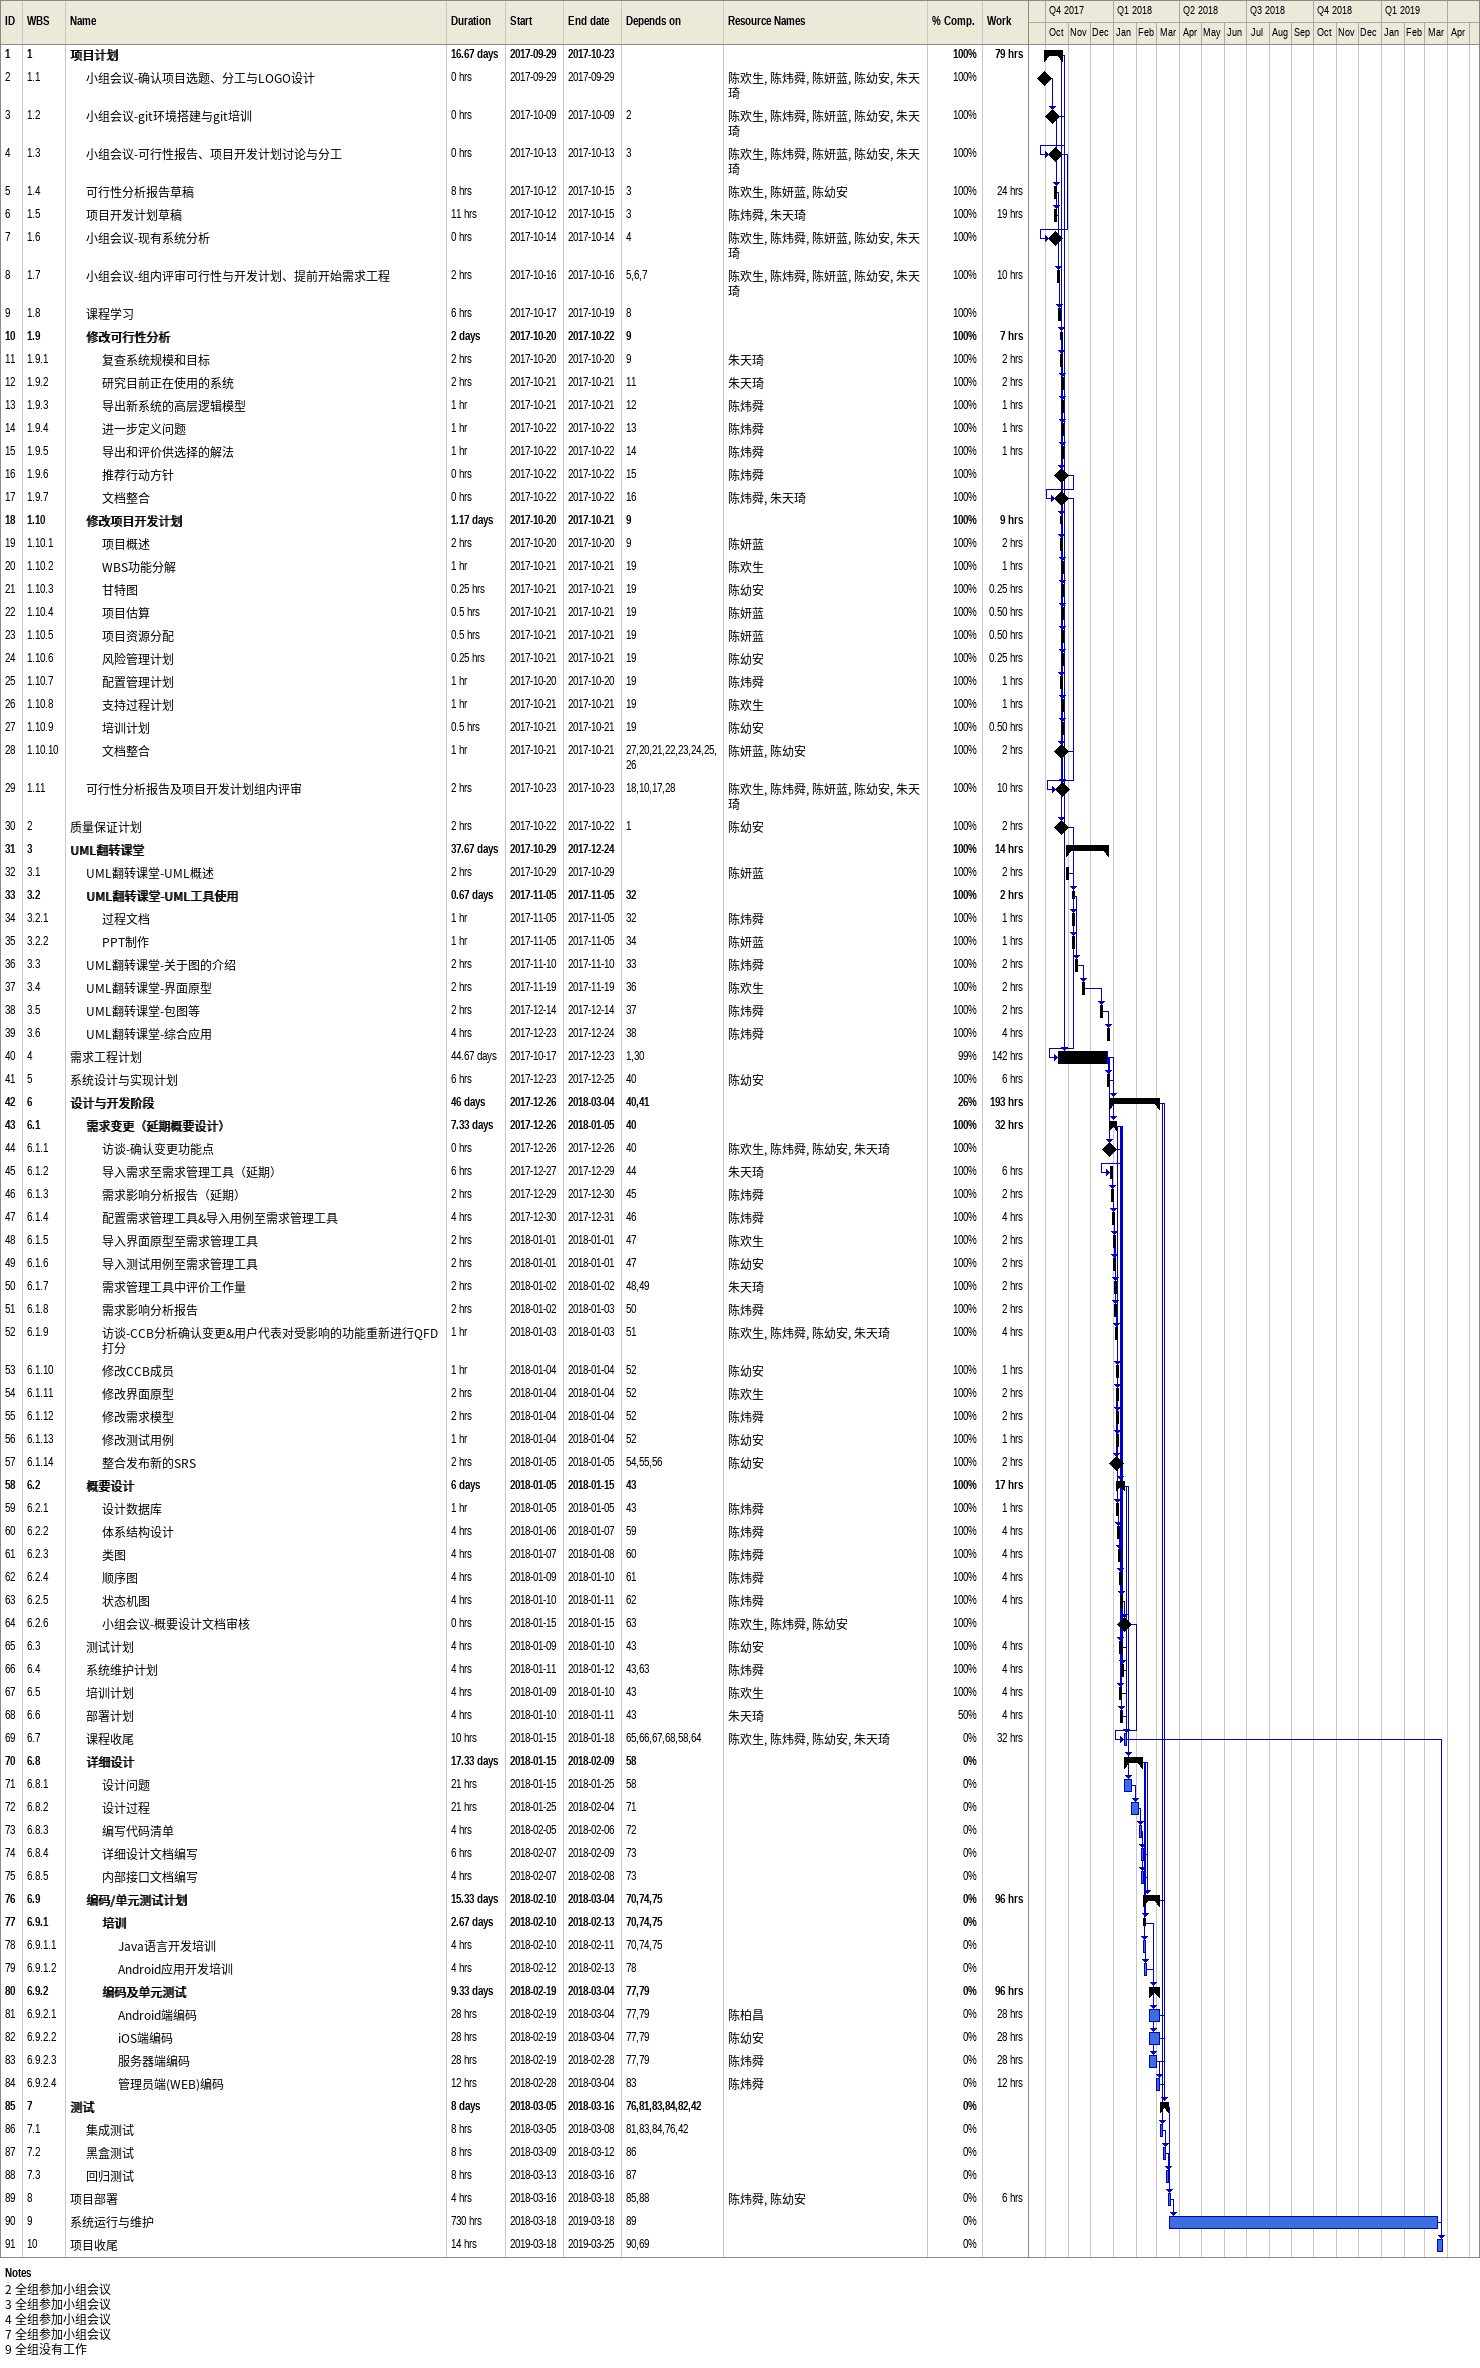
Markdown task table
| ID | WBS | Task | Duration | Start | Finish | Predecessors | Resources | % complete | Work (h) |
|---|---|---|---|---|---|---|---|---|---|
| 1 | 1 | **项目计划** | 16.67d | 2017-09-29 | 2017-10-23 |  |  | 100 | 79 |
| 2 | 1.1 | 小组会议-确认项目选题、分工与LOGO设计 | 0h | 2017-09-29 | 2017-09-29 |  | 陈欢生, 陈炜舜, 陈妍蓝, 陈幼安, 朱天琦 | 100 |  |
| 3 | 1.2 | 小组会议-git环境搭建与git培训 | 0h | 2017-10-09 | 2017-10-09 | 2 | 陈欢生, 陈炜舜, 陈妍蓝, 陈幼安, 朱天琦 | 100 |  |
| 4 | 1.3 | 小组会议-可行性报告、项目开发计划讨论与分工 | 0h | 2017-10-13 | 2017-10-13 | 3 | 陈欢生, 陈炜舜, 陈妍蓝, 陈幼安, 朱天琦 | 100 |  |
| 5 | 1.4 | 可行性分析报告草稿 | 8h | 2017-10-12 | 2017-10-15 | 3 | 陈欢生, 陈妍蓝, 陈幼安 | 100 | 24 |
| 6 | 1.5 | 项目开发计划草稿 | 11h | 2017-10-12 | 2017-10-15 | 3 | 陈炜舜, 朱天琦 | 100 | 19 |
| 7 | 1.6 | 小组会议-现有系统分析 | 0h | 2017-10-14 | 2017-10-14 | 4 | 陈欢生, 陈炜舜, 陈妍蓝, 陈幼安, 朱天琦 | 100 |  |
| 8 | 1.7 | 小组会议-组内评审可行性与开发计划、提前开始需求工程 | 2h | 2017-10-16 | 2017-10-16 | 5, 6, 7 | 陈欢生, 陈炜舜, 陈妍蓝, 陈幼安, 朱天琦 | 100 | 10 |
| 9 | 1.8 | 课程学习 | 6h | 2017-10-17 | 2017-10-19 | 8 |  | 100 |  |
| 10 | 1.9 | **修改可行性分析** | 2d | 2017-10-20 | 2017-10-22 | 9 |  | 100 | 7 |
| 11 | 1.9.1 | 复查系统规模和目标 | 2h | 2017-10-20 | 2017-10-20 | 9 | 朱天琦 | 100 | 2 |
| 12 | 1.9.2 | 研究目前正在使用的系统 | 2h | 2017-10-21 | 2017-10-21 | 11 | 朱天琦 | 100 | 2 |
| 13 | 1.9.3 | 导出新系统的高层逻辑模型 | 1h | 2017-10-21 | 2017-10-21 | 12 | 陈炜舜 | 100 | 1 |
| 14 | 1.9.4 | 进一步定义问题 | 1h | 2017-10-22 | 2017-10-22 | 13 | 陈炜舜 | 100 | 1 |
| 15 | 1.9.5 | 导出和评价供选择的解法 | 1h | 2017-10-22 | 2017-10-22 | 14 | 陈炜舜 | 100 | 1 |
| 16 | 1.9.6 | 推荐行动方针 | 0h | 2017-10-22 | 2017-10-22 | 15 | 陈炜舜 | 100 |  |
| 17 | 1.9.7 | 文档整合 | 0h | 2017-10-22 | 2017-10-22 | 16 | 陈炜舜, 朱天琦 | 100 |  |
| 18 | 1.10 | **修改项目开发计划** | 1.17d | 2017-10-20 | 2017-10-21 | 9 |  | 100 | 9 |
| 19 | 1.10.1 | 项目概述 | 2h | 2017-10-20 | 2017-10-20 | 9 | 陈妍蓝 | 100 | 2 |
| 20 | 1.10.2 | WBS功能分解 | 1h | 2017-10-21 | 2017-10-21 | 19 | 陈欢生 | 100 | 1 |
| 21 | 1.10.3 | 甘特图 | 0.25h | 2017-10-21 | 2017-10-21 | 19 | 陈幼安 | 100 | 0.25 |
| 22 | 1.10.4 | 项目估算 | 0.5h | 2017-10-21 | 2017-10-21 | 19 | 陈妍蓝 | 100 | 0.50 |
| 23 | 1.10.5 | 项目资源分配 | 0.5h | 2017-10-21 | 2017-10-21 | 19 | 陈妍蓝 | 100 | 0.50 |
| 24 | 1.10.6 | 风险管理计划 | 0.25h | 2017-10-21 | 2017-10-21 | 19 | 陈幼安 | 100 | 0.25 |
| 25 | 1.10.7 | 配置管理计划 | 1h | 2017-10-20 | 2017-10-20 | 19 | 陈炜舜 | 100 | 1 |
| 26 | 1.10.8 | 支持过程计划 | 1h | 2017-10-21 | 2017-10-21 | 19 | 陈欢生 | 100 | 1 |
| 27 | 1.10.9 | 培训计划 | 0.5h | 2017-10-21 | 2017-10-21 | 19 | 陈幼安 | 100 | 0.50 |
| 28 | 1.10.10 | 文档整合 | 1h | 2017-10-21 | 2017-10-21 | 27, 20, 21, 22, 23, 24, 25, 26 | 陈妍蓝, 陈幼安 | 100 | 2 |
| 29 | 1.11 | 可行性分析报告及项目开发计划组内评审 | 2h | 2017-10-23 | 2017-10-23 | 18, 10, 17, 28 | 陈欢生, 陈炜舜, 陈妍蓝, 陈幼安, 朱天琦 | 100 | 10 |
| 30 | 2 | 质量保证计划 | 2h | 2017-10-22 | 2017-10-22 | 1 | 陈幼安 | 100 | 2 |
| 31 | 3 | **UML翻转课堂** | 37.67d | 2017-10-29 | 2017-12-24 |  |  | 100 | 14 |
| 32 | 3.1 | UML翻转课堂-UML概述 | 2h | 2017-10-29 | 2017-10-29 |  | 陈妍蓝 | 100 | 2 |
| 33 | 3.2 | **UML翻转课堂-UML工具使用** | 0.67d | 2017-11-05 | 2017-11-05 | 32 |  | 100 | 2 |
| 34 | 3.2.1 | 过程文档 | 1h | 2017-11-05 | 2017-11-05 | 32 | 陈炜舜 | 100 | 1 |
| 35 | 3.2.2 | PPT制作 | 1h | 2017-11-05 | 2017-11-05 | 34 | 陈妍蓝 | 100 | 1 |
| 36 | 3.3 | UML翻转课堂-关于图的介绍 | 2h | 2017-11-10 | 2017-11-10 | 33 | 陈炜舜 | 100 | 2 |
| 37 | 3.4 | UML翻转课堂-界面原型 | 2h | 2017-11-19 | 2017-11-19 | 36 | 陈欢生 | 100 | 2 |
| 38 | 3.5 | UML翻转课堂-包图等 | 2h | 2017-12-14 | 2017-12-14 | 37 | 陈炜舜 | 100 | 2 |
| 39 | 3.6 | UML翻转课堂-综合应用 | 4h | 2017-12-23 | 2017-12-24 | 38 | 陈炜舜 | 100 | 4 |
| 40 | 4 | 需求工程计划 | 44.67d | 2017-10-17 | 2017-12-23 | 1, 30 |  | 99 | 142 |
| 41 | 5 | 系统设计与实现计划 | 6h | 2017-12-23 | 2017-12-25 | 40 | 陈幼安 | 100 | 6 |
| 42 | 6 | **设计与开发阶段** | 46d | 2017-12-26 | 2018-03-04 | 40, 41 |  | 26 | 193 |
| 43 | 6.1 | **需求变更（延期概要设计）** | 7.33d | 2017-12-26 | 2018-01-05 | 40 |  | 100 | 32 |
| 44 | 6.1.1 | 访谈-确认变更功能点 | 0h | 2017-12-26 | 2017-12-26 | 40 | 陈欢生, 陈炜舜, 陈幼安, 朱天琦 | 100 |  |
| 45 | 6.1.2 | 导入需求至需求管理工具（延期） | 6h | 2017-12-27 | 2017-12-29 | 44 | 朱天琦 | 100 | 6 |
| 46 | 6.1.3 | 需求影响分析报告（延期） | 2h | 2017-12-29 | 2017-12-30 | 45 | 陈炜舜 | 100 | 2 |
| 47 | 6.1.4 | 配置需求管理工具&导入用例至需求管理工具 | 4h | 2017-12-30 | 2017-12-31 | 46 | 陈炜舜 | 100 | 4 |
| 48 | 6.1.5 | 导入界面原型至需求管理工具 | 2h | 2018-01-01 | 2018-01-01 | 47 | 陈欢生 | 100 | 2 |
| 49 | 6.1.6 | 导入测试用例至需求管理工具 | 2h | 2018-01-01 | 2018-01-01 | 47 | 陈幼安 | 100 | 2 |
| 50 | 6.1.7 | 需求管理工具中评价工作量 | 2h | 2018-01-02 | 2018-01-02 | 48, 49 | 朱天琦 | 100 | 2 |
| 51 | 6.1.8 | 需求影响分析报告 | 2h | 2018-01-02 | 2018-01-03 | 50 | 陈炜舜 | 100 | 2 |
| 52 | 6.1.9 | 访谈-CCB分析确认变更&用户代表对受影响的功能重新进行QFD打分 | 1h | 2018-01-03 | 2018-01-03 | 51 | 陈欢生, 陈炜舜, 陈幼安, 朱天琦 | 100 | 4 |
| 53 | 6.1.10 | 修改CCB成员 | 1h | 2018-01-04 | 2018-01-04 | 52 | 陈幼安 | 100 | 1 |
| 54 | 6.1.11 | 修改界面原型 | 2h | 2018-01-04 | 2018-01-04 | 52 | 陈欢生 | 100 | 2 |
| 55 | 6.1.12 | 修改需求模型 | 2h | 2018-01-04 | 2018-01-04 | 52 | 陈炜舜 | 100 | 2 |
| 56 | 6.1.13 | 修改测试用例 | 1h | 2018-01-04 | 2018-01-04 | 52 | 陈幼安 | 100 | 1 |
| 57 | 6.1.14 | 整合发布新的SRS | 2h | 2018-01-05 | 2018-01-05 | 54, 55, 56 | 陈幼安 | 100 | 2 |
| 58 | 6.2 | **概要设计** | 6d | 2018-01-05 | 2018-01-15 | 43 |  | 100 | 17 |
| 59 | 6.2.1 | 设计数据库 | 1h | 2018-01-05 | 2018-01-05 | 43 | 陈炜舜 | 100 | 1 |
| 60 | 6.2.2 | 体系结构设计 | 4h | 2018-01-06 | 2018-01-07 | 59 | 陈炜舜 | 100 | 4 |
| 61 | 6.2.3 | 类图 | 4h | 2018-01-07 | 2018-01-08 | 60 | 陈炜舜 | 100 | 4 |
| 62 | 6.2.4 | 顺序图 | 4h | 2018-01-09 | 2018-01-10 | 61 | 陈炜舜 | 100 | 4 |
| 63 | 6.2.5 | 状态机图 | 4h | 2018-01-10 | 2018-01-11 | 62 | 陈炜舜 | 100 | 4 |
| 64 | 6.2.6 | 小组会议-概要设计文档审核 | 0h | 2018-01-15 | 2018-01-15 | 63 | 陈欢生, 陈炜舜, 陈幼安 | 100 |  |
| 65 | 6.3 | 测试计划 | 4h | 2018-01-09 | 2018-01-10 | 43 | 陈幼安 | 100 | 4 |
| 66 | 6.4 | 系统维护计划 | 4h | 2018-01-11 | 2018-01-12 | 43, 63 | 陈炜舜 | 100 | 4 |
| 67 | 6.5 | 培训计划 | 4h | 2018-01-09 | 2018-01-10 | 43 | 陈欢生 | 100 | 4 |
| 68 | 6.6 | 部署计划 | 4h | 2018-01-10 | 2018-01-11 | 43 | 朱天琦 | 50 | 4 |
| 69 | 6.7 | 课程收尾 | 10h | 2018-01-15 | 2018-01-18 | 65, 66, 67, 68, 58, 64 | 陈欢生, 陈炜舜, 陈幼安, 朱天琦 | 0 | 32 |
| 70 | 6.8 | **详细设计** | 17.33d | 2018-01-15 | 2018-02-09 | 58 |  | 0 |  |
| 71 | 6.8.1 | 设计问题 | 21h | 2018-01-15 | 2018-01-25 | 58 |  | 0 |  |
| 72 | 6.8.2 | 设计过程 | 21h | 2018-01-25 | 2018-02-04 | 71 |  | 0 |  |
| 73 | 6.8.3 | 编写代码清单 | 4h | 2018-02-05 | 2018-02-06 | 72 |  | 0 |  |
| 74 | 6.8.4 | 详细设计文档编写 | 6h | 2018-02-07 | 2018-02-09 | 73 |  | 0 |  |
| 75 | 6.8.5 | 内部接口文档编写 | 4h | 2018-02-07 | 2018-02-08 | 73 |  | 0 |  |
| 76 | 6.9 | **编码/单元测试计划** | 15.33d | 2018-02-10 | 2018-03-04 | 70, 74, 75 |  | 0 | 96 |
| 77 | 6.9.1 | **培训** | 2.67d | 2018-02-10 | 2018-02-13 | 70, 74, 75 |  | 0 |  |
| 78 | 6.9.1.1 | Java语言开发培训 | 4h | 2018-02-10 | 2018-02-11 | 70, 74, 75 |  | 0 |  |
| 79 | 6.9.1.2 | Android应用开发培训 | 4h | 2018-02-12 | 2018-02-13 | 78 |  | 0 |  |
| 80 | 6.9.2 | **编码及单元测试** | 9.33d | 2018-02-19 | 2018-03-04 | 77, 79 |  | 0 | 96 |
| 81 | 6.9.2.1 | Android端编码 | 28h | 2018-02-19 | 2018-03-04 | 77, 79 | 陈柏昌 | 0 | 28 |
| 82 | 6.9.2.2 | iOS端编码 | 28h | 2018-02-19 | 2018-03-04 | 77, 79 | 陈幼安 | 0 | 28 |
| 83 | 6.9.2.3 | 服务器端编码 | 28h | 2018-02-19 | 2018-02-28 | 77, 79 | 陈炜舜 | 0 | 28 |
| 84 | 6.9.2.4 | 管理员端(WEB)编码 | 12h | 2018-02-28 | 2018-03-04 | 83 | 陈炜舜 | 0 | 12 |
| 85 | 7 | **测试** | 8d | 2018-03-05 | 2018-03-16 | 76, 81, 83, 84, 82, 42 |  | 0 |  |
| 86 | 7.1 | 集成测试 | 8h | 2018-03-05 | 2018-03-08 | 81, 83, 84, 76, 42 |  | 0 |  |
| 87 | 7.2 | 黑盒测试 | 8h | 2018-03-09 | 2018-03-12 | 86 |  | 0 |  |
| 88 | 7.3 | 回归测试 | 8h | 2018-03-13 | 2018-03-16 | 87 |  | 0 |  |
| 89 | 8 | 项目部署 | 4h | 2018-03-16 | 2018-03-18 | 85, 88 | 陈炜舜, 陈幼安 | 0 | 6 |
| 90 | 9 | 系统运行与维护 | 730h | 2018-03-18 | 2019-03-18 | 89 |  | 0 |  |
| 91 | 10 | 项目收尾 | 14h | 2019-03-18 | 2019-03-25 | 90, 69 |  | 0 |  |

Notes
- 2: 全组参加小组会议
- 3: 全组参加小组会议
- 4: 全组参加小组会议
- 7: 全组参加小组会议
- 9: 全组没有工作
